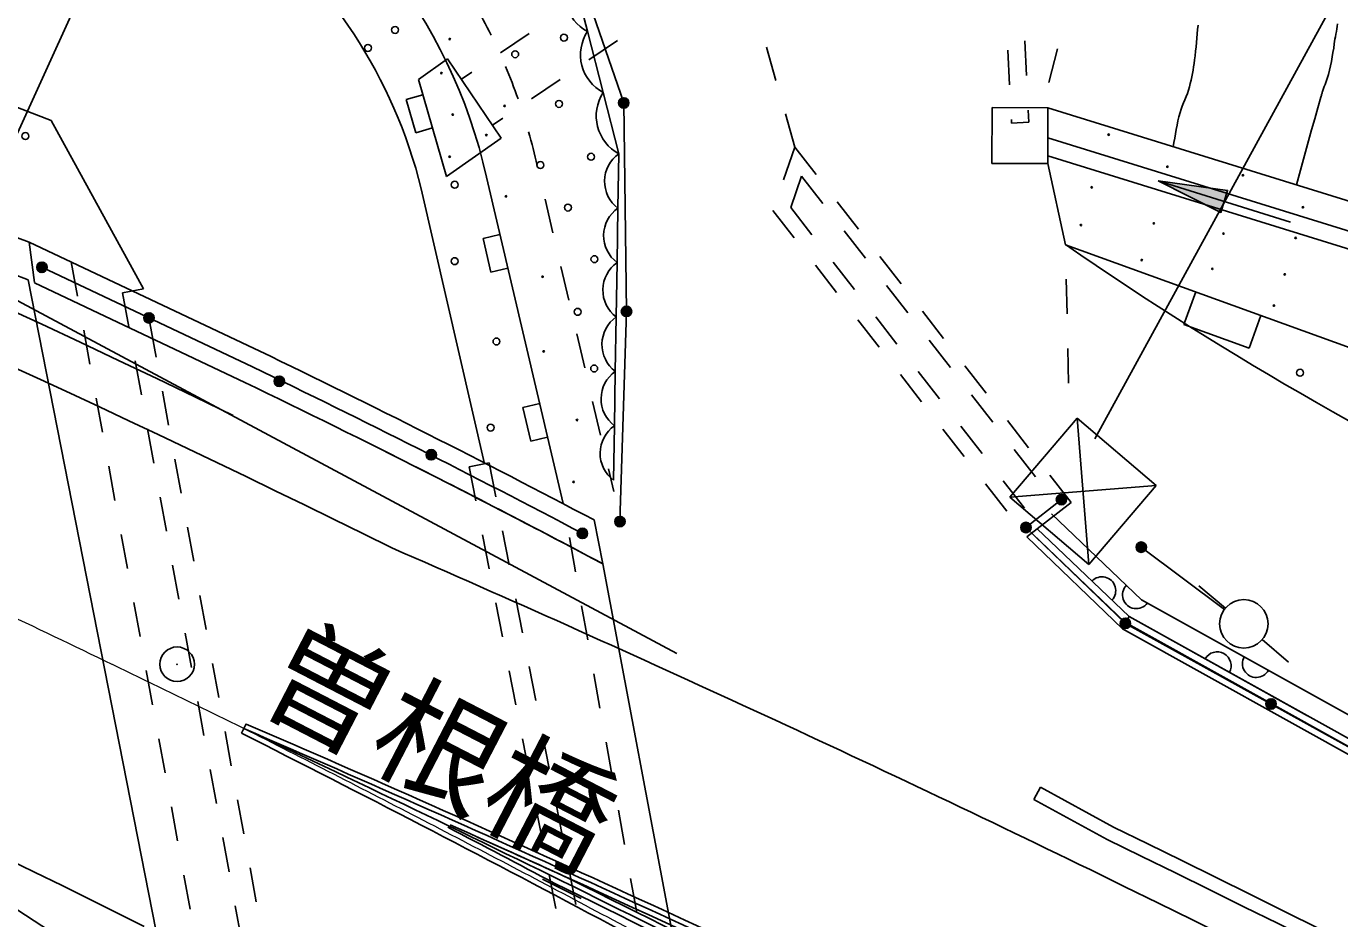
# Model space of a CAD drawing. Units: millimetres, scale not verified. Extents: x 40000 to 680000, y 20000 to 380000.
# Drawn here: x 318891 to 337858, y 276892 to 289779 of the extents above; entities that cross this region are included whole.
import ezdxf
from ezdxf.enums import TextEntityAlignment as Align

# ---------------------------------------------------------------- set-up
doc = ezdxf.new("R2010")
doc.units = ezdxf.units.MM
doc.header["$LTSCALE"] = 1000
doc.header["$PDMODE"] = 32
doc.header["$PDSIZE"] = 500
doc.linetypes.add('CHAIN', pattern=[18.5, 12, -1.5, 3.5, -1.5])
doc.layers.add('作業ﾚｲﾔ1', color=7, linetype='Continuous', lineweight=25)
doc.styles.add('ＭＳ ゴシック', font='')
doc.styles.get('ＭＳ ゴシック').set_extended_font_data('MS Gothic')

msp = doc.modelspace()

# ---------------------------------------------------------------- hatches: boundary and pattern name
at = {"layer": '作業ﾚｲﾔ1'}
msp.add_hatch(color=256, dxfattribs=at).paths.add_polyline_path([(335236, 287545), (336142, 287090), (336240, 287408)])

# ---------------------------------------------------------------- linework, layer by layer
for p, q in [((318464, 287589), (331571, 316228)), ((334320, 283821), (348425, 309589)), ((327519, 288672), (326510, 291601)), ((326767, 290590), (326995, 289706)), ((319249, 288420), (315118, 290010)), ((326153, 289675), (325739, 289395)), ((326995, 289706), (327222, 288822)), ((327429, 289572), (327015, 289292)), ((329581, 289476), (329717, 288995)), ((333336, 289068), (333310, 289568)), ((333781, 289454), (333659, 288969)), ((324553, 289010), (324976, 289306)), ((324976, 289306), (325749, 288163)), ((333092, 288933), (333067, 289432)), ((325324, 289115), (325174, 289013)), ((324553, 289010), (324959, 287611)), ((326601, 289012), (326187, 288732)), ((324379, 288721), (324617, 288790)), ((324517, 288240), (324379, 288721)), ((327222, 288822), (327449, 287938)), ((327592, 288689), (327444, 288678)), ((327589, 288697), (327445, 288685)), ((327587, 288704), (327446, 288693)), ((327583, 288711), (327449, 288701)), ((327578, 288718), (327453, 288708)), ((327572, 288725), (327458, 288716)), ((327564, 288732), (327464, 288724)), ((327553, 288739), (327474, 288733)), ((327537, 288745), (327489, 288741)), ((318934, 286661), (313508, 288683)), ((327593, 288682), (327444, 288670)), ((327593, 288675), (327444, 288662)), ((327593, 288667), (327446, 288655)), ((327592, 288659), (327448, 288648)), ((327591, 288652), (327451, 288640)), ((327588, 288644), (327455, 288633)), ((327584, 288636), (327460, 288626)), ((327579, 288628), (327466, 288619)), ((327572, 288620), (327474, 288612)), ((327563, 288612), (327485, 288606)), ((327547, 288603), (327502, 288599)), ((327559, 285661), (327519, 288672)), ((329853, 288514), (329989, 288032)), ((332835, 287799), (332838, 288605)), ((332838, 288605), (333644, 288602)), ((333370, 288393), (333361, 288569)), ((333641, 287796), (333644, 288602)), ((333644, 288602), (338907, 286970)), ((319249, 288420), (320585, 285987)), ((324756, 288311), (324517, 288240)), ((325772, 288452), (325622, 288351)), ((333120, 288380), (333117, 288433)), ((333120, 288380), (333370, 288393)), ((324959, 287611), (325749, 288163)), ((333643, 288169), (338785, 286574)), ((327449, 287938), (327436, 287152)), ((329825, 287560), (329989, 288032)), ((330296, 287638), (329989, 288032)), ((332835, 287799), (333641, 287796)), ((333899, 286625), (333641, 287796)), ((333642, 287907), (339495, 286092)), ((326646, 282887), (325537, 287602)), ((329930, 287163), (330087, 287613)), ((330394, 287219), (330087, 287613)), ((324596, 287429), (325510, 283462)), ((335236, 287545), (337146, 286952)), ((326497, 286796), (326383, 287283)), ((330910, 286848), (330603, 287243)), ((327436, 287152), (327423, 286367)), ((329979, 286725), (329672, 287120)), ((330237, 286768), (329930, 287163)), ((331008, 286429), (330701, 286824)), ((318934, 286661), (319009, 286080)), ((318934, 286661), (322264, 285088)), ((325491, 286715), (325732, 286771)), ((325602, 286228), (325491, 286715)), ((333899, 286625), (338776, 284857)), ((331524, 286059), (331217, 286454)), ((318450, 286294), (318917, 286116)), ((319190, 286315), (319042, 286303)), ((319191, 286308), (319042, 286296)), ((319188, 286322), (319043, 286311)), ((319192, 286300), (319043, 286288)), ((319192, 286293), (319044, 286281)), ((319185, 286330), (319045, 286318)), ((319191, 286285), (319046, 286273)), ((319181, 286337), (319047, 286326)), ((319189, 286277), (319049, 286266)), ((319176, 286344), (319051, 286334)), ((319186, 286270), (319053, 286259)), ((319170, 286351), (319056, 286342)), ((319182, 286262), (319058, 286252)), ((319162, 286358), (319063, 286350)), ((319177, 286254), (319064, 286245)), ((319151, 286365), (319072, 286358)), ((319171, 286246), (319072, 286238)), ((319161, 286238), (319083, 286231)), ((319135, 286371), (319087, 286367)), ((319145, 286229), (319100, 286225)), ((319117, 286298), (322156, 284862)), ((319630, 285883), (319539, 286375)), ((325847, 286286), (325602, 286228)), ((326726, 285822), (326611, 286309)), ((327423, 286367), (327410, 285581)), ((330593, 285936), (330286, 286331)), ((330851, 285979), (330544, 286373)), ((321094, 275036), (318917, 286116)), ((319010, 286072), (322049, 284637)), ((331622, 285640), (331315, 286035)), ((333910, 286125), (333921, 285626)), ((328285, 280721), (318486, 285961)), ((320585, 285987), (320282, 285931)), ((320372, 285439), (320282, 285931)), ((335779, 285943), (335609, 285473)), ((327464, 282627), (327559, 285661)), ((327633, 285678), (327485, 285666)), ((327634, 285671), (327485, 285659)), ((327634, 285663), (327485, 285651)), ((327630, 285686), (327486, 285674)), ((327628, 285693), (327487, 285682)), ((327634, 285656), (327487, 285644)), ((327624, 285700), (327490, 285689)), ((327619, 285707), (327494, 285697)), ((327613, 285714), (327499, 285705)), ((327605, 285721), (327505, 285713)), ((327594, 285728), (327515, 285721)), ((327578, 285734), (327530, 285730)), ((332138, 285270), (331831, 285664)), ((320735, 285585), (320587, 285573)), ((320737, 285578), (320587, 285566)), ((320733, 285592), (320588, 285581)), ((320737, 285570), (320588, 285558)), ((320737, 285563), (320589, 285551)), ((320730, 285600), (320590, 285588)), ((320736, 285555), (320591, 285543)), ((320726, 285607), (320593, 285596)), ((320734, 285547), (320594, 285536)), ((320721, 285614), (320596, 285604)), ((320732, 285540), (320598, 285529)), ((320715, 285621), (320601, 285612)), ((320728, 285532), (320603, 285522)), ((320707, 285628), (320608, 285620)), ((320723, 285524), (320609, 285515)), ((320697, 285635), (320617, 285628)), ((320716, 285516), (320617, 285508)), ((320706, 285507), (320628, 285501)), ((320680, 285641), (320632, 285637)), ((320691, 285499), (320645, 285495)), ((320766, 285003), (320676, 285495)), ((327410, 285581), (327397, 284795)), ((327633, 285648), (327489, 285637)), ((327632, 285641), (327492, 285629)), ((327629, 285633), (327496, 285622)), ((327625, 285625), (327501, 285615)), ((327620, 285617), (327507, 285608)), ((327613, 285609), (327515, 285601)), ((327604, 285601), (327526, 285594)), ((327588, 285592), (327543, 285588)), ((331207, 285147), (330900, 285541)), ((331465, 285189), (331158, 285584)), ((335609, 285473), (336549, 285132)), ((336549, 285132), (336720, 285602)), ((319811, 284900), (319720, 285392)), ((326955, 284849), (326840, 285336)), ((332236, 284851), (331929, 285245)), ((333932, 285126), (333943, 284626)), ((320553, 284456), (320463, 284947)), ((322597, 284706), (322483, 284697)), ((322589, 284713), (322490, 284705)), ((322579, 284720), (322499, 284713)), ((322563, 284726), (322515, 284722)), ((327397, 284795), (327384, 284010)), ((331821, 284358), (331514, 284752)), ((332079, 284400), (331772, 284795)), ((332752, 284481), (332445, 284875)), ((322617, 284670), (322469, 284658)), ((322619, 284663), (322469, 284651)), ((322615, 284677), (322470, 284666)), ((322619, 284655), (322470, 284643)), ((322619, 284648), (322471, 284636)), ((322612, 284685), (322472, 284673)), ((322618, 284640), (322473, 284628)), ((322608, 284692), (322475, 284681)), ((322616, 284632), (322476, 284621)), ((322604, 284699), (322478, 284689)), ((322614, 284625), (322480, 284614)), ((322610, 284617), (322485, 284607)), ((322605, 284609), (322492, 284600)), ((322598, 284601), (322500, 284593)), ((322588, 284592), (322510, 284586)), ((322573, 284584), (322527, 284580)), ((319991, 283916), (319901, 284408)), ((320947, 284020), (320856, 284511)), ((326064, 284276), (326306, 284332)), ((327184, 283875), (327069, 284362)), ((332850, 284061), (332543, 284456)), ((326175, 283789), (326064, 284276)), ((320734, 283472), (320643, 283964)), ((327384, 284010), (327371, 283224)), ((332435, 283568), (332128, 283963)), ((332693, 283611), (332386, 284006)), ((333366, 283691), (333059, 284086)), ((333093, 282980), (334065, 284122)), ((334065, 284122), (335208, 283150)), ((334236, 282008), (334065, 284122)), ((326420, 283846), (326175, 283789)), ((324813, 283609), (324665, 283597)), ((324814, 283601), (324665, 283589)), ((324814, 283594), (324665, 283582)), ((324810, 283616), (324666, 283605)), ((324807, 283623), (324667, 283612)), ((324814, 283586), (324667, 283575)), ((324813, 283579), (324669, 283567)), ((324804, 283631), (324670, 283620)), ((324812, 283571), (324672, 283560)), ((324799, 283638), (324674, 283628)), ((324793, 283645), (324679, 283636)), ((324785, 283652), (324685, 283644)), ((324774, 283658), (324695, 283652)), ((324758, 283665), (324710, 283661)), ((333464, 283272), (333157, 283667)), ((320172, 282933), (320082, 283425)), ((321128, 283036), (321037, 283528)), ((324809, 283563), (324676, 283553)), ((324805, 283556), (324681, 283546)), ((324800, 283548), (324687, 283539)), ((324793, 283540), (324695, 283532)), ((324784, 283531), (324706, 283525)), ((324768, 283522), (324723, 283519)), ((325575, 283475), (325288, 283416)), ((325384, 282925), (325288, 283416)), ((325671, 282985), (325575, 283475)), ((327376, 283059), (327298, 283389)), ((333307, 282822), (333000, 283216)), ((333980, 282902), (333673, 283297)), ((333049, 282779), (332742, 283174)), ((335208, 283150), (333093, 282980)), ((333893, 282997), (333779, 282988)), ((333885, 283004), (333786, 282996)), ((333874, 283010), (333795, 283004)), ((333858, 283017), (333810, 283013)), ((335208, 283150), (334236, 282008)), ((320915, 282489), (320824, 282980)), ((334236, 282008), (333093, 282980)), ((333327, 282541), (333840, 282944)), ((333341, 282404), (333980, 282901)), ((333913, 282961), (333765, 282949)), ((333914, 282953), (333765, 282941)), ((333915, 282946), (333765, 282934)), ((333911, 282968), (333766, 282957)), ((333915, 282938), (333767, 282927)), ((333908, 282975), (333768, 282964)), ((333914, 282931), (333769, 282919)), ((333904, 282983), (333770, 282972)), ((333912, 282923), (333772, 282912)), ((333899, 282990), (333774, 282980)), ((333909, 282915), (333776, 282905)), ((333905, 282908), (333781, 282898)), ((333900, 282900), (333787, 282891)), ((333894, 282892), (333795, 282884)), ((333884, 282883), (333806, 282877)), ((333868, 282874), (333823, 282871)), ((333980, 282901), (333980, 282902)), ((327219, 282016), (327090, 282650)), ((327090, 282650), (327219, 282016)), ((327537, 282644), (327389, 282632)), ((327538, 282636), (327389, 282624)), ((327539, 282629), (327389, 282617)), ((327535, 282651), (327390, 282639)), ((327532, 282658), (327391, 282647)), ((327538, 282621), (327391, 282609)), ((327528, 282666), (327394, 282655)), ((327523, 282673), (327398, 282663)), ((327517, 282680), (327403, 282671)), ((327509, 282687), (327409, 282679)), ((327498, 282693), (327419, 282687)), ((327482, 282700), (327434, 282696)), ((333697, 282737), (334997, 281498)), ((320353, 281949), (320263, 282441)), ((321309, 282053), (321218, 282544)), ((325576, 281944), (325480, 282435)), ((325864, 282003), (325768, 282494)), ((326995, 282473), (326847, 282461)), ((326996, 282466), (326847, 282454)), ((326997, 282458), (326847, 282446)), ((326993, 282481), (326848, 282469)), ((326990, 282488), (326849, 282477)), ((326996, 282451), (326849, 282439)), ((326995, 282443), (326851, 282432)), ((326986, 282495), (326852, 282484)), ((326994, 282436), (326854, 282424)), ((326981, 282502), (326856, 282492)), ((326991, 282428), (326858, 282417)), ((326975, 282509), (326861, 282500)), ((326967, 282516), (326867, 282508)), ((326956, 282523), (326877, 282516)), ((326940, 282529), (326892, 282525)), ((327538, 282614), (327393, 282602)), ((327536, 282606), (327396, 282595)), ((327533, 282598), (327400, 282588)), ((327529, 282591), (327405, 282580)), ((327524, 282583), (327411, 282573)), ((327517, 282574), (327419, 282567)), ((327508, 282566), (327430, 282560)), ((327492, 282557), (327447, 282554)), ((333402, 282550), (333252, 282538)), ((333398, 282565), (333253, 282553)), ((333400, 282558), (333253, 282546)), ((333402, 282543), (333253, 282531)), ((333402, 282535), (333254, 282523)), ((333395, 282572), (333255, 282561)), ((333401, 282528), (333257, 282516)), ((333392, 282580), (333258, 282569)), ((333399, 282520), (333260, 282509)), ((333387, 282587), (333262, 282577)), ((333397, 282512), (333263, 282502)), ((333381, 282594), (333266, 282585)), ((333393, 282505), (333268, 282494)), ((333373, 282601), (333273, 282593)), ((333388, 282497), (333275, 282487)), ((333362, 282607), (333283, 282601)), ((333381, 282489), (333283, 282481)), ((333372, 282480), (333294, 282474)), ((333346, 282614), (333298, 282610)), ((333356, 282471), (333310, 282468)), ((334764, 281157), (333327, 282541)), ((333421, 282448), (334757, 281173)), ((333676, 282343), (333490, 282520)), ((326822, 281903), (326734, 282395)), ((326987, 282420), (326863, 282410)), ((326982, 282412), (326869, 282403)), ((326975, 282404), (326877, 282396)), ((326966, 282396), (326888, 282389)), ((326950, 282387), (326905, 282383)), ((334720, 281079), (333341, 282404)), ((335065, 282274), (334917, 282262)), ((335067, 282267), (334917, 282255)), ((335063, 282281), (334918, 282270)), ((335067, 282259), (334918, 282247)), ((335067, 282252), (334919, 282240)), ((335060, 282289), (334920, 282277)), ((335066, 282244), (334921, 282232)), ((335056, 282296), (334923, 282285)), ((335052, 282303), (334926, 282293)), ((335045, 282310), (334931, 282301)), ((335037, 282317), (334938, 282309)), ((335027, 282324), (334947, 282317)), ((335011, 282330), (334963, 282326)), ((334992, 282257), (336193, 281359)), ((335064, 282236), (334924, 282225)), ((335062, 282229), (334928, 282218)), ((335058, 282221), (334933, 282211)), ((335053, 282213), (334940, 282204)), ((335046, 282205), (334948, 282197)), ((335036, 282196), (334958, 282190)), ((335021, 282188), (334975, 282184)), ((321096, 281505), (321005, 281997)), ((327219, 282016), (329362, 270605)), ((336207, 281377), (335826, 281701)), ((321489, 281069), (321399, 281561)), ((326056, 281022), (325960, 281513)), ((334997, 281498), (342003, 277599)), ((320534, 280966), (320444, 281458)), ((325769, 280963), (325672, 281454)), ((326999, 280918), (326911, 281411)), ((334837, 281174), (334689, 281162)), ((334838, 281167), (334689, 281155)), ((334835, 281181), (334690, 281170)), ((334839, 281159), (334690, 281147)), ((334839, 281152), (334691, 281140)), ((334832, 281189), (334692, 281177)), ((334838, 281144), (334693, 281132)), ((334828, 281196), (334694, 281185)), ((334836, 281136), (334696, 281125)), ((334823, 281203), (334698, 281193)), ((334833, 281129), (334700, 281118)), ((334817, 281210), (334703, 281201)), ((334830, 281121), (334705, 281111)), ((334809, 281217), (334710, 281209)), ((334824, 281113), (334711, 281104)), ((334799, 281224), (334719, 281217)), ((334818, 281105), (334719, 281097)), ((334817, 281254), (334720, 281079)), ((334782, 281230), (334734, 281226)), ((334757, 281173), (341474, 277436)), ((334764, 281157), (352616, 271276)), ((334817, 281254), (341521, 277524)), ((321276, 280522), (321186, 281013)), ((334720, 281079), (341427, 277347)), ((334808, 281096), (334730, 281090)), ((334792, 281088), (334747, 281084)), ((336740, 280923), (337121, 280599)), ((321670, 280086), (321580, 280577)), ((326249, 280041), (326152, 280532)), ((320715, 279982), (320624, 280474)), ((325961, 279982), (325865, 280472)), ((327176, 279934), (327088, 280426)), ((321457, 279538), (321367, 280030)), ((336942, 280002), (336792, 279990)), ((336938, 280017), (336793, 280005)), ((336940, 280010), (336793, 279998)), ((336942, 279995), (336793, 279983)), ((336942, 279987), (336794, 279975)), ((336935, 280024), (336795, 280013)), ((336941, 279980), (336797, 279968)), ((336932, 280032), (336798, 280021)), ((336939, 279972), (336800, 279961)), ((336927, 280039), (336801, 280029)), ((336937, 279964), (336803, 279954)), ((336920, 280046), (336806, 280037)), ((336913, 280053), (336813, 280045)), ((336902, 280059), (336823, 280053)), ((336886, 280065), (336838, 280062)), ((336933, 279956), (336808, 279946)), ((336928, 279949), (336815, 279939)), ((336921, 279940), (336823, 279933)), ((336911, 279932), (336833, 279926)), ((336896, 279923), (336850, 279920)), ((321851, 279102), (321761, 279594)), ((322068, 279704), (322000, 279570)), ((322068, 279704), (322000, 279570)), ((320896, 278999), (320805, 279490)), ((326154, 279000), (326057, 279491)), ((326441, 279060), (326345, 279550)), ((327353, 278950), (327265, 279442)), ((321638, 278555), (321548, 279046)), ((333537, 278790), (333441, 278615)), ((333537, 278790), (334590, 278215)), ((321077, 278015), (320986, 278507)), ((322032, 278119), (321942, 278610)), ((326346, 278019), (326250, 278510)), ((326634, 278078), (326537, 278569)), ((327530, 277966), (327441, 278458)), ((334498, 278037), (333441, 278615)), ((321819, 277571), (321729, 278063)), ((321257, 277032), (321167, 277523)), ((322213, 277135), (322122, 277627)), ((326538, 277038), (326442, 277528)), ((326826, 277097), (326730, 277588)), ((326346, 277462), (326903, 277182)), ((327707, 276982), (327618, 277474)), ((318498, 277188), (320233, 276066)), ((322000, 276588), (321909, 277079))]:
    msp.add_line(p, q, dxfattribs=at)
for points in [[(335455, 288040), (335465, 288102), (335475, 288165), (335486, 288227), (335497, 288289), (335509, 288350), (335522, 288412), (335537, 288473), (335553, 288534), (335567, 288581), (335584, 288627), (335602, 288672), (335621, 288718), (335640, 288763), (335658, 288809), (335674, 288855), (335689, 288902), (335701, 288950), (335713, 288998), (335723, 289047), (335732, 289096), (335740, 289145), (335748, 289194), (335755, 289243), (335762, 289292), (335770, 289354), (335777, 289417), (335783, 289480), (335789, 289543), (335794, 289606), (335799, 289669), (335805, 289732), (335812, 289795)], [(337234, 287489), (337277, 287647), (337321, 287806), (337365, 287965), (337408, 288124), (337452, 288282), (337497, 288441), (337541, 288599), (337587, 288757), (337590, 288769), (337593, 288781), (337597, 288792), (337600, 288804), (337604, 288815), (337607, 288827), (337611, 288838), (337614, 288850), (337624, 288879), (337635, 288908), (337646, 288937), (337658, 288966), (337669, 288995), (337679, 289024), (337689, 289053), (337698, 289083), (337713, 289145), (337727, 289208), (337740, 289272), (337751, 289335), (337761, 289399), (337771, 289463), (337780, 289527), (337790, 289590), (337796, 289628), (337803, 289665), (337810, 289702), (337817, 289740), (337822, 289777), (337825, 289814)], [(337393, 279821), (334817, 281254), (333676, 282343)]]:
    msp.add_lwpolyline(points, dxfattribs=at)
msp.add_lwpolyline([(335236, 287545), (336142, 287090), (336240, 287408)], close=True, dxfattribs=at)
for centre, radius in [((324217, 289725), 50), ((326655, 289614), 50), ((323825, 289466), 50), ((325006, 289594), 10), ((325951, 289375), 50), ((324887, 289102), 10), ((326584, 288658), 50), ((327519, 288672), 75), ((325049, 288503), 10), ((325799, 288629), 10), ((318878, 288193), 50), ((325535, 288208), 10), ((334522, 288213), 10), ((327047, 287894), 50), ((325005, 287895), 10), ((326315, 287774), 50), ((335370, 287750), 10), ((336461, 287628), 10), ((325079, 287490), 50), ((334278, 287453), 10), ((325817, 287323), 10), ((326713, 287161), 50), ((337326, 287166), 10), ((334121, 286908), 10), ((335174, 286932), 10), ((336180, 286786), 10), ((337222, 286722), 10), ((325076, 286387), 50), ((327096, 286416), 50), ((334999, 286403), 10), ((319117, 286298), 75), ((336020, 286276), 10), ((326346, 286162), 10), ((337064, 286195), 10), ((326852, 285655), 50), ((327559, 285661), 75), ((336908, 285746), 10), ((320662, 285568), 75), ((325681, 285227), 50), ((326363, 285083), 10), ((322544, 284653), 75), ((327092, 284837), 50), ((337285, 284776), 50), ((325597, 283983), 50), ((326844, 284093), 10), ((324739, 283592), 75), ((326794, 283199), 10), ((333840, 282944), 75), ((327464, 282627), 75), ((333327, 282541), 75), ((326922, 282456), 75), ((334992, 282257), 75), ((336474, 281150), 350), ((334764, 281157), 75), ((336867, 279993), 75)]:
    msp.add_circle(centre, radius, dxfattribs=at)
for centre, radius, start, end in [((232890, 100599), 203995, 64.1363, 86.0944), ((236744, 106228), 196535, 63.58702, 72.32878), ((318106, 285951), 7612, 12.5252, 64.8586), ((317503, 285672), 7307, 13.9129, 52.42), ((327288, 290252), 621, 147.0822, 241.7472), ((318106, 285951), 8362, 26.2616, 29.6876), ((327516, 289368), 621, 147.0822, 241.7472), ((318106, 285951), 8362, 19.4096, 22.8356), ((327743, 288484), 621, 147.0822, 241.7472), ((318106, 285951), 8362, 12.5575, 15.9835), ((327728, 287540), 486, 125.095, 233.017), ((243213, 122631), 172482, 63.34404, 72.72664), ((327715, 286755), 486, 125.095, 233.017), ((362303, 327775), 50001, 235.3843, 255.004), ((327703, 285969), 486, 125.095, 233.017), ((327690, 285183), 486, 125.095, 233.017), ((257016, 149915), 150096, 62.16925, 64.2333), ((257016, 149915), 149846, 62.19169, 64.2329), ((327677, 284398), 486, 125.095, 233.017), ((257016, 149915), 149596, 62.01205, 64.2325), ((327664, 283612), 486, 125.095, 233.017), ((257016, 149915), 149596, 62.01205, 63.37516), ((219109, 40989), 263141, 64.05073, 66.46809), ((334424, 281629), 200, 316.3439, 136.344), ((334920, 281569), 199, 135.9719, 323.7085), ((336090, 280546), 200, 330.9063, 150.9063), ((336654, 280576), 200, 150.9063, 330.9063), ((219113, 40999), 259886, 64.09279, 66.67011), ((211884, 43911), 260192, 62.38503, 64.95414), ((219113, 40999), 259961, 64.09279, 66.66912), ((204956, 47489), 259925, 60.66894, 63.23706), ((204956, 47489), 260075, 62.1345, 62.51597), ((219113, 40999), 259811, 64.0928, 65.94574), ((219113, 40999), 259811, 65.56536, 65.94574), ((200991, 3726), 305275, 57.42749, 64.04699), ((200991, 3726), 305075, 57.42969, 64.04787), ((211884, 43911), 260267, 62.38503, 63.851), ((200992, 3727), 304574, 57.43516, 64.05342), ((211884, 43911), 260117, 62.38503, 63.85208)]:
    msp.add_arc(centre, radius, start, end, dxfattribs=at)
at = {"layer": '作業ﾚｲﾔ1', "linetype": 'CHAIN', "lineweight": 13}
for centre, radius, start, end in [((232889, 100594), 200000, 64.13686, 81.11082), ((235779, 104795), 194961, 63.74133, 64.36235), ((204956, 47489), 260000, 60.66894, 63.23706)]:
    msp.add_arc(centre, radius, start, end, dxfattribs=at)
at = {"layer": '作業ﾚｲﾔ1'}
msp.add_point((321069, 280566), dxfattribs=at)
msp.add_point((321069, 280566), dxfattribs=at)

# ---------------------------------------------------------------- texts
at = {"layer": '作業ﾚｲﾔ1', "style": 'ＭＳ ゴシック'}
msp.add_text('曽根橋', height=1320, rotation=332.617, dxfattribs=at).set_placement((324374, 278442), align=Align.BOTTOM_CENTER)

doc.saveas('drawing.dxf')
